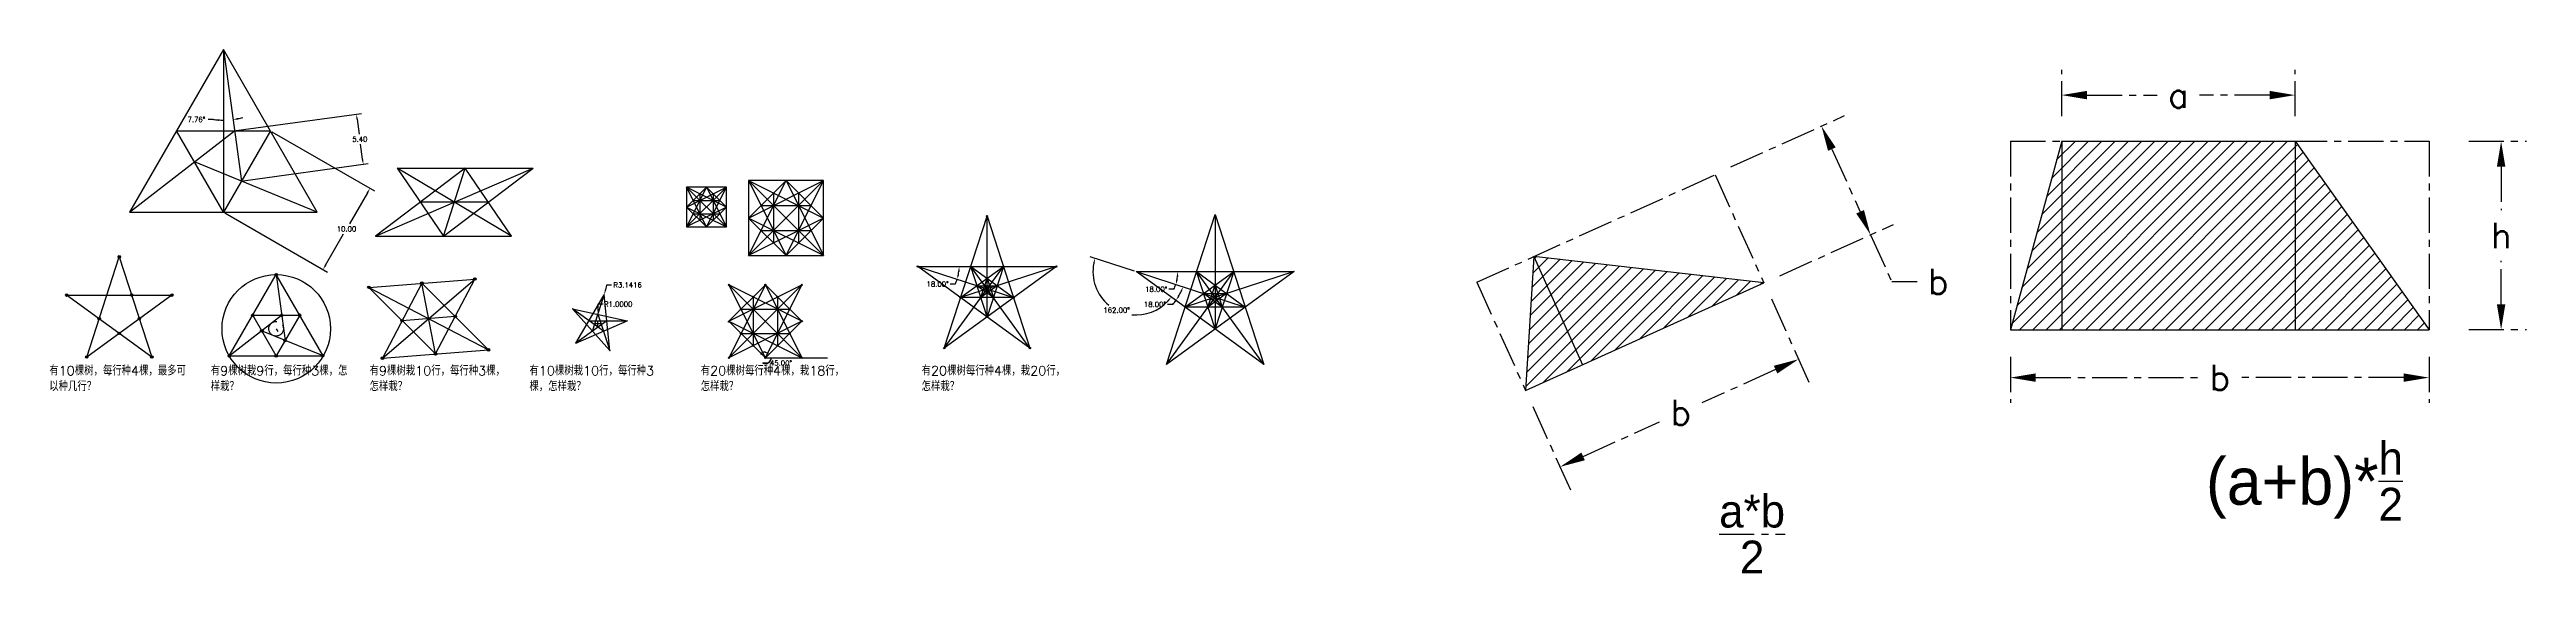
# Model space of a CAD drawing. Header units: inches. Extents: x -2 to 262, y 4 to 60.
import ezdxf

# ---------------------------------------------------------------- set-up
doc = ezdxf.new("R2010")
doc.units = ezdxf.units.IN
doc.header["$LTSCALE"] = 3
doc.header["$MEASUREMENT"] = 0
doc.header["$PDSIZE"] = -10
doc.linetypes.add('CENTER', pattern=[2, 1.25, -0.25, 0.25, -0.25])
doc.styles.get("Standard").update_dxf_attribs({"font": 'txt', "bigfont": 'gbcbig.shx'})
doc.dimstyles.get("Standard").update_dxf_attribs({"dimscale": 3, "dimtxt": 0.18, "dimasz": 0.18, "dimexe": 0.18, "dimexo": 0.0625, "dimgap": 0.09, "dimtad": 0, "dimtih": 1, "dimtoh": 1, "dimdec": 4, "dimzin": 0, "dimdsep": 46, "dimtxsty": 'Standard', "dimcen": 0.09, "dimazin": 0, "dimtfac": 1, "dimtdec": 4, "dimtofl": 0, "dimtmove": 0, "dimatfit": 3, "dimfxl": 1, "dimtolj": 1, "dimtzin": 0, "dimarcsym": 0})
doc.dimstyles.new('副本 (2) Standard', dxfattribs={"dimscale": 3, "dimtxt": 0.18, "dimasz": 0.18, "dimexe": 0.18, "dimexo": 0.0625, "dimgap": 0.09, "dimtad": 0, "dimtih": 1, "dimtoh": 1, "dimzin": 0, "dimdsep": 46, "dimtxsty": 'Standard', "dimcen": 0.09, "dimclrd": 1, "dimclre": 1, "dimazin": 0, "dimtfac": 1, "dimtofl": 0, "dimtmove": 0, "dimatfit": 3, "dimfxl": 1, "dimtolj": 1, "dimtzin": 0, "dimarcsym": 0})
doc.dimstyles.new('副本 Standard', dxfattribs={"dimscale": 15, "dimtxt": 0.18, "dimasz": 0.18, "dimexe": 0.18, "dimexo": 0.0625, "dimgap": 0.09, "dimtad": 0, "dimtih": 1, "dimtoh": 1, "dimdec": 4, "dimzin": 0, "dimdsep": 46, "dimtxsty": 'Standard', "dimcen": 0.09, "dimazin": 0, "dimtfac": 1, "dimtdec": 4, "dimtofl": 0, "dimtmove": 0, "dimatfit": 3, "dimfxl": 1, "dimtolj": 1, "dimtzin": 0, "dimarcsym": 0})

# ---------------------------------------------------------------- blocks, each defined once
blk = doc.blocks.new('*D1')
at = {"color": 0, "lineweight": -2}
blk.add_line((113.59, 36.06), (108.88, 37.59), dxfattribs=at)
for start, end in [(168.7213, 230.6932), (264.1303, 317.2787)]:
    blk.add_arc((113.77, 36), 4.61, start, end, dxfattribs=at)
at = {"color": 0}
for points in [[(109.17, 36.93), (109.34, 36.88), (109.39, 37.43)], [(117.08, 32.94), (117.22, 32.82), (117.5, 33.3)]]:
    blk.add_solid(points, dxfattribs=at)
at = {"layer": 'Defpoints', "color": 0}
for p in [(113.77, 36), (113.77, 36), (110.04, 33.3), (125.39, 32.23), (127.38, 26.12)]:
    blk.add_point(p, dxfattribs=at)
at = {"color": 0, "insert": (111.68, 31.9), "char_height": 0.54, "attachment_point": 5}
blk.add_mtext('\\A1;162.00°', dxfattribs=at)
blk = doc.blocks.new('*D2')
at = {"color": 0, "lineweight": -2}
blk.add_line((117.66, 32.51), (117.12, 32.51), dxfattribs=at)
for start, end in [(318.0852, 324), (329.9148, 336.0852)]:
    blk.add_arc((113.77, 36), 5.23, start, end, dxfattribs=at)
at = {"color": 0}
for points in [[(118.47, 33.91), (118.64, 33.85), (118.75, 34.39)], [(118.37, 33.33), (118.22, 33.43), (118, 32.93)]]:
    blk.add_solid(points, dxfattribs=at)
at = {"layer": 'Defpoints', "color": 0}
for p in [(113.77, 36), (113.77, 36), (118.55, 33.87), (125.39, 32.23), (127.38, 26.12)]:
    blk.add_point(p, dxfattribs=at)
at = {"color": 0, "insert": (115.77, 32.51), "char_height": 0.54, "attachment_point": 5}
blk.add_mtext('\\A1;18.00°', dxfattribs=at)
blk = doc.blocks.new('*D3')
at = {"color": 0, "lineweight": -2}
blk.add_line((117.79, 34.13), (117.25, 34.13), dxfattribs=at)
for start, end in [(335.0162, 342), (348.9838, 353.0162)]:
    blk.add_arc((113.77, 36), 4.43, start, end, dxfattribs=at)
at = {"color": 0}
for points in [[(118.21, 35.13), (118.03, 35.18), (117.99, 34.63)], [(118.08, 35.47), (118.26, 35.46), (118.2, 36)]]:
    blk.add_solid(points, dxfattribs=at)
at = {"layer": 'Defpoints', "color": 0}
for p in [(113.77, 36), (113.77, 36), (118.18, 35.54), (130.59, 36), (125.39, 32.23)]:
    blk.add_point(p, dxfattribs=at)
at = {"color": 0, "insert": (115.9, 34.13), "char_height": 0.54, "attachment_point": 5}
blk.add_mtext('\\A1;18.00°', dxfattribs=at)
blk = doc.blocks.new('*D4')
at = {"color": 0, "lineweight": -2}
blk.add_line((94.49, 34.68), (93.95, 34.68), dxfattribs=at)
for start, end in [(334.9858, 342), (349.0142, 352.9858)]:
    blk.add_arc((90.49, 36.55), 4.41, start, end, dxfattribs=at)
at = {"color": 0}
for points in [[(94.91, 35.69), (94.73, 35.73), (94.68, 35.19)], [(94.78, 36.02), (94.96, 36), (94.9, 36.55)]]:
    blk.add_solid(points, dxfattribs=at)
at = {"layer": 'Defpoints', "color": 0}
for p in [(90.49, 36.55), (90.49, 36.55), (94.88, 36.09), (105.27, 36.55), (100.7, 33.23)]:
    blk.add_point(p, dxfattribs=at)
at = {"color": 0, "insert": (92.6, 34.68), "char_height": 0.54, "attachment_point": 5}
blk.add_mtext('\\A1;18.00°', dxfattribs=at)
blk = doc.blocks.new('*D5')
at = {"color": 0, "lineweight": -2}
for p, q in [((56.94, 32.54), (56.4, 32.54)), ((56.4, 32.54), (56.4, 32)), ((56.13, 30.46), (56.67, 30.46)), ((56.4, 30.19), (56.4, 30.73))]:
    blk.add_line(p, q, dxfattribs=at)
at = {"color": 0}
blk.add_solid([(56.31, 32), (56.49, 32), (56.4, 31.46)], dxfattribs=at)
at = {"layer": 'Defpoints', "color": 0}
for p in [(56.4, 31.46), (56.4, 30.46)]:
    blk.add_point(p, dxfattribs=at)
at = {"color": 0, "insert": (58.56, 32.54), "char_height": 0.54, "attachment_point": 5}
blk.add_mtext('\\A1;R1.0000', dxfattribs=at)
blk = doc.blocks.new('*D6')
at = {"color": 0, "lineweight": -2}
for p, q in [((57.31, 34.58), (57.19, 34.06)), ((57.85, 34.58), (57.31, 34.58)), ((56.13, 30.46), (56.67, 30.46)), ((56.4, 30.19), (56.4, 30.73))]:
    blk.add_line(p, q, dxfattribs=at)
at = {"color": 0}
blk.add_solid([(57.11, 34.07), (57.28, 34.04), (57.08, 33.53)], dxfattribs=at)
at = {"layer": 'Defpoints', "color": 0}
for p in [(57.08, 33.53), (56.4, 30.46)]:
    blk.add_point(p, dxfattribs=at)
at = {"color": 0, "insert": (59.56, 34.58), "char_height": 0.54, "attachment_point": 5}
blk.add_mtext('\\A1;R3.1416', dxfattribs=at)
blk = doc.blocks.new('*D7')
at = {"color": 0, "lineweight": -2}
blk.add_line((73.93, 26.27), (74.47, 26.27), dxfattribs=at)
for start, end in [(96.2061, 147.4123), (240.4015, 0), (257.5877, 308.7939)]:
    blk.add_arc((74.24, 26.82), 0.625, start, end, dxfattribs=at)
at = {"color": 0}
for points in [[(74.2, 27.52), (74.14, 27.35), (74.68, 27.26)], [(74.55, 26.37), (74.71, 26.29), (74.86, 26.82)]]:
    blk.add_solid(points, dxfattribs=at)
at = {"layer": 'Defpoints', "color": 0}
for p in [(78.13, 30.71), (74.24, 26.82), (74.24, 26.82), (74.78, 27.13), (80.85, 26.82)]:
    blk.add_point(p, dxfattribs=at)
at = {"color": 0, "insert": (75.91, 26.27), "char_height": 0.54, "attachment_point": 5}
blk.add_mtext('\\A1;45.00°', dxfattribs=at)
blk = doc.blocks.new('*D8')
at = {"color": 0, "linetype": 'CENTER', "lineweight": -2}
for p, q in [((212.42, 52.56), (212.42, 57.52)), ((237.29, 52.56), (237.29, 57.52)), ((215.12, 54.82), (222.6, 54.82)), ((234.59, 54.82), (227.1, 54.82))]:
    blk.add_line(p, q, dxfattribs=at)
at = {"color": 0, "linetype": 'CENTER'}
for points in [[(215.12, 55.27), (215.12, 54.37), (212.42, 54.82)], [(234.59, 55.27), (234.59, 54.37), (237.29, 54.82)]]:
    blk.add_solid(points, dxfattribs=at)
at = {"layer": 'Defpoints', "color": 0, "linetype": 'CENTER'}
for p in [(237.29, 54.82), (212.42, 51.62), (237.29, 51.62)]:
    blk.add_point(p, dxfattribs=at)
at = {"color": 0, "linetype": 'CENTER', "insert": (224.85, 54.82), "char_height": 2.7, "attachment_point": 5}
blk.add_mtext('\\A1;a', dxfattribs=at)
blk = doc.blocks.new('*D9')
at = {"color": 0, "linetype": 'CENTER', "lineweight": -2}
for p, q in [((206.95, 26.91), (206.95, 22.01)), ((251.57, 26.91), (251.57, 22.01)), ((209.65, 24.71), (227.01, 24.71)), ((248.87, 24.71), (231.51, 24.71))]:
    blk.add_line(p, q, dxfattribs=at)
at = {"color": 0, "linetype": 'CENTER'}
for points in [[(209.65, 25.16), (209.65, 24.26), (206.95, 24.71)], [(248.87, 25.16), (248.87, 24.26), (251.57, 24.71)]]:
    blk.add_solid(points, dxfattribs=at)
at = {"layer": 'Defpoints', "color": 0, "linetype": 'CENTER'}
for p in [(206.95, 27.85), (251.57, 27.85), (251.57, 24.71)]:
    blk.add_point(p, dxfattribs=at)
at = {"color": 0, "linetype": 'CENTER', "insert": (229.26, 24.71), "char_height": 2.7, "attachment_point": 5}
blk.add_mtext('\\A1;b', dxfattribs=at)
blk = doc.blocks.new('*D10')
at = {"color": 0, "linetype": 'CENTER', "lineweight": -2}
for p, q in [((255.8, 49.9), (261.95, 49.9)), ((259.25, 47.2), (259.25, 42.56)), ((259.25, 32.52), (259.25, 37.16)), ((255.8, 29.82), (261.95, 29.82))]:
    blk.add_line(p, q, dxfattribs=at)
at = {"color": 0, "linetype": 'CENTER'}
for points in [[(258.8, 47.2), (259.7, 47.2), (259.25, 49.9)], [(258.8, 32.52), (259.7, 32.52), (259.25, 29.82)]]:
    blk.add_solid(points, dxfattribs=at)
at = {"layer": 'Defpoints', "color": 0, "linetype": 'CENTER'}
for p in [(254.87, 49.9), (254.87, 29.82), (259.25, 29.82)]:
    blk.add_point(p, dxfattribs=at)
at = {"color": 0, "linetype": 'CENTER', "insert": (259.25, 39.86), "char_height": 2.7, "attachment_point": 5}
blk.add_mtext('\\A1;h', dxfattribs=at)
blk = doc.blocks.new('*D11')
at = {"color": 0, "linetype": 'CENTER', "lineweight": -2}
for p, q in [((181.47, 33.1), (185.48, 24.2)), ((181.91, 25.56), (174.05, 22.01)), ((156.04, 21.63), (160.06, 12.74)), ((161.41, 16.31), (169.55, 19.98))]:
    blk.add_line(p, q, dxfattribs=at)
at = {"color": 0, "linetype": 'CENTER'}
for points in [[(181.73, 25.97), (182.1, 25.15), (184.37, 26.67)], [(161.22, 16.72), (161.59, 15.9), (158.95, 15.2)]]:
    blk.add_solid(points, dxfattribs=at)
at = {"layer": 'Defpoints', "color": 0, "linetype": 'CENTER'}
for p in [(181.08, 33.96), (184.37, 26.67), (155.66, 22.49)]:
    blk.add_point(p, dxfattribs=at)
at = {"color": 0, "linetype": 'CENTER', "insert": (171.8, 20.99), "char_height": 2.7, "attachment_point": 5}
blk.add_mtext('\\A1;b', dxfattribs=at)
blk = doc.blocks.new('*D12')
at = {"color": 0, "linetype": 'CENTER', "lineweight": -2}
for p, q in [((177.15, 47.16), (189.27, 52.63)), ((187.92, 49.06), (190.93, 42.39)), ((182.38, 35.57), (194.5, 41.04)), ((192.04, 39.93), (194.3, 34.94)), ((194.3, 34.94), (197, 34.94))]:
    blk.add_line(p, q, dxfattribs=at)
at = {"color": 0, "linetype": 'CENTER'}
for points in [[(188.33, 49.25), (187.51, 48.88), (186.81, 51.52)], [(191.34, 42.57), (190.52, 42.2), (192.04, 39.93)]]:
    blk.add_solid(points, dxfattribs=at)
at = {"layer": 'Defpoints', "color": 0, "linetype": 'CENTER'}
for p in [(176.29, 46.77), (192.04, 39.93), (181.52, 35.18)]:
    blk.add_point(p, dxfattribs=at)
at = {"color": 0, "linetype": 'CENTER', "insert": (199.25, 34.94), "char_height": 2.7, "attachment_point": 5}
blk.add_mtext('\\A1;b', dxfattribs=at)
blk = doc.blocks.new('*D13')
at = {"color": 1, "lineweight": -2}
for p, q in [((21.64, 50.92), (32.57, 44.62)), ((16.64, 42.26), (27.57, 35.96)), ((31.83, 44.42), (29.91, 41.1)), ((27.37, 36.69), (29.29, 40.02))]:
    blk.add_line(p, q, dxfattribs=at)
at = {"color": 1}
for points in [[(31.75, 44.46), (31.91, 44.37), (32.1, 44.89)], [(27.29, 36.74), (27.45, 36.65), (27.1, 36.23)]]:
    blk.add_solid(points, dxfattribs=at)
at = {"layer": 'Defpoints', "color": 0}
for p in [(21.48, 51.02), (32.1, 44.89), (16.48, 42.36)]:
    blk.add_point(p, dxfattribs=at)
at = {"color": 0, "insert": (29.6, 40.56), "char_height": 0.54, "attachment_point": 5}
blk.add_mtext('\\A1;10.00', dxfattribs=at)
blk = doc.blocks.new('*D14')
at = {"color": 1, "lineweight": -2}
for p, q in [((17.84, 51.04), (31.18, 52.87)), ((30.72, 52.26), (30.94, 50.66)), ((31.31, 47.98), (31.09, 49.58)), ((18.58, 45.69), (31.92, 47.52))]:
    blk.add_line(p, q, dxfattribs=at)
at = {"color": 1}
for points in [[(30.81, 52.27), (30.63, 52.25), (30.65, 52.79)], [(31.4, 47.99), (31.22, 47.97), (31.38, 47.44)]]:
    blk.add_solid(points, dxfattribs=at)
at = {"layer": 'Defpoints', "color": 0}
for p in [(17.66, 51.02), (18.39, 45.67), (31.38, 47.44)]:
    blk.add_point(p, dxfattribs=at)
at = {"color": 0, "insert": (31.02, 50.12), "char_height": 0.54, "attachment_point": 5}
blk.add_mtext('\\A1;5.40', dxfattribs=at)
blk = doc.blocks.new('*D18')
at = {"color": 0, "lineweight": -2}
blk.add_line((15.4, 52.22), (14.86, 52.22), dxfattribs=at)
for start, end in [(261.7788, 270), (261.7841, 265.892), (281.8666, 285.9746)]:
    blk.add_arc((16.48, 59.68), 7.53, start, end, dxfattribs=at)
at = {"color": 0}
for points in [[(15.94, 52.25), (15.94, 52.07), (16.48, 52.15)], [(18.04, 52.22), (18.01, 52.39), (17.5, 52.21)]]:
    blk.add_solid(points, dxfattribs=at)
at = {"layer": 'Defpoints', "color": 0}
for p in [(16.48, 59.68), (16.48, 59.68), (17.16, 52.18), (18.39, 45.66), (16.48, 42.36)]:
    blk.add_point(p, dxfattribs=at)
at = {"color": 0, "insert": (13.6, 52.22), "char_height": 0.54, "attachment_point": 5}
blk.add_mtext('\\A1;7.76°', dxfattribs=at)

msp = doc.modelspace()

# ---------------------------------------------------------------- hatches: boundary and pattern name
h = msp.add_hatch()
h.set_pattern_fill('ANSI31', color=1, scale=8, style=0)
h.set_pattern_definition([(45, (12.1741, 22.1565), (-0.7071068, 0.7071068), [])])
h.paths.add_polyline_path([(237.28613, 49.90478), (212.41958, 49.90478), (206.95246, 29.81595), (251.57117, 29.81595)])
for points in [[(97.80544, 41.91815, 1), (97.94684, 41.91815, 1)], [(5.51015, 37.58481, 1), (5.24437, 37.58481, 1)], [(22.24051, 35.69031, 1), (21.97473, 35.69031, 1)], [(32.11571, 34.32736, 1), (31.84993, 34.32736, 1)], [(37.76038, 34.77207, 1), (37.4946, 34.77207, 1)], [(43.40504, 35.21678, 1), (43.13926, 35.21678, 1)], [(70.27802, 34.59974, 1), (70.41942, 34.59974, 1)], [(74.16897, 34.59974, 1), (74.31037, 34.59974, 1)], [(78.05992, 34.59974, 1), (78.20132, 34.59974, 1)], [(90.416, 36.5494, 1), (90.5574, 36.5494, 1)], [(96.06103, 36.5494, 1), (96.20243, 36.5494, 1)], [(96.72734, 34.49872, 1), (96.86874, 34.49872, 1)], [(97.55094, 34.49872, 1), (97.69234, 34.49872, 1)], [(97.80544, 35.28201, 1), (97.94684, 35.28201, 1)], [(98.05995, 34.49872, 1), (98.20135, 34.49872, 1)], [(98.88355, 34.49872, 1), (99.02495, 34.49872, 1)], [(99.54986, 36.5494, 1), (99.69125, 36.5494, 1)], [(105.19489, 36.5494, 1), (105.33629, 36.5494, 1)], [(-0.1047, 33.50539, 1), (-0.37048, 33.50539, 1)], [(6.83563, 33.50539, 1), (6.56985, 33.50539, 1)], [(11.125, 33.50539, 1), (10.85922, 33.50539, 1)], [(53.62202, 32.04723, 1), (53.76342, 32.04723, 1)], [(57.00514, 33.52844, 1), (57.14654, 33.52844, 1)], [(71.57501, 32.00577, 1), (71.71641, 32.00577, 1)], [(72.87199, 33.30276, 1), (73.01339, 33.30276, 1)], [(72.87199, 32.00577, 1), (73.01339, 32.00577, 1)], [(75.46595, 33.30276, 1), (75.60735, 33.30276, 1)], [(75.46595, 32.00577, 1), (75.60735, 32.00577, 1)], [(76.76294, 32.00577, 1), (76.90434, 32.00577, 1)], [(94.98293, 33.23134, 1), (95.12432, 33.23134, 1)], [(97.13914, 33.23134, 1), (97.28054, 33.23134, 1)], [(97.39364, 34.01462, 1), (97.53504, 34.01462, 1)], [(97.80544, 33.71543, 1), (97.94684, 33.71543, 1)], [(98.21724, 34.01462, 1), (98.35864, 34.01462, 1)], [(98.47175, 33.23134, 1), (98.61315, 33.23134, 1)], [(100.62796, 33.23134, 1), (100.76936, 33.23134, 1)], [(3.36547, 30.98416, 1), (3.09968, 30.98416, 1)], [(5.51015, 29.42596, 1), (5.24437, 29.42596, 1)], [(7.65483, 30.98416, 1), (7.38905, 30.98416, 1)], [(19.74051, 31.36018, 1), (19.47473, 31.36018, 1)], [(20.70251, 29.69394, 1), (20.43673, 29.69394, 1)], [(22.8165, 31.36018, 1), (22.55072, 31.36018, 1)], [(24.74051, 31.36018, 1), (24.47473, 31.36018, 1)], [(35.66479, 30.77829, 1), (35.39901, 30.77829, 1)], [(38.48712, 31.00064, 1), (38.22134, 31.00064, 1)], [(41.30946, 31.22299, 1), (41.04368, 31.22299, 1)], [(55.38188, 30.76862, 1), (55.52328, 30.76862, 1)], [(55.74515, 29.65059, 1), (55.88655, 29.65059, 1)], [(56.33106, 31.45384, 1), (56.47246, 31.45384, 1)], [(56.91506, 29.6547, 1), (57.05646, 29.6547, 1)], [(57.28399, 30.76862, 1), (57.42539, 30.76862, 1)], [(59.45929, 30.76862, 1), (59.60069, 30.76862, 1)], [(70.30964, 30.67717, 1), (70.45104, 30.67717, 1)], [(71.57501, 29.41181, 1), (71.71641, 29.41181, 1)], [(72.87199, 29.41181, 1), (73.01339, 29.41181, 1)], [(75.46595, 29.41181, 1), (75.60735, 29.41181, 1)], [(76.76294, 29.41181, 1), (76.90434, 29.41181, 1)], [(78.05992, 30.70879, 1), (78.20132, 30.70879, 1)], [(97.80544, 31.18066, 1), (97.94684, 31.18066, 1)], [(2.03998, 26.90474, 1), (1.7742, 26.90474, 1)], [(8.98031, 26.90474, 1), (8.71453, 26.90474, 1)], [(17.24051, 27.03005, 1), (16.97473, 27.03005, 1)], [(22.24051, 27.03005, 1), (21.97473, 27.03005, 1)], [(23.17678, 28.65172, 1), (22.911, 28.65172, 1)], [(27.19982, 27.04663, 1), (26.93404, 27.04663, 1)], [(33.5692, 26.7845, 1), (33.30342, 26.7845, 1)], [(39.21387, 27.22921, 1), (38.94809, 27.22921, 1)], [(44.85854, 27.67391, 1), (44.59276, 27.67391, 1)], [(53.98529, 28.37198, 1), (54.12669, 28.37198, 1)], [(57.59292, 27.58175, 1), (57.73432, 27.58175, 1)], [(70.27802, 26.81784, 1), (70.41942, 26.81784, 1)], [(72.87199, 28.11483, 1), (73.01339, 28.11483, 1)], [(74.16897, 26.81784, 1), (74.31037, 26.81784, 1)], [(75.46595, 28.11483, 1), (75.60735, 28.11483, 1)], [(78.05992, 26.81784, 1), (78.20132, 26.81784, 1)], [(93.23851, 27.86259, 1), (93.37991, 27.86259, 1)], [(102.37237, 27.86259, 1), (102.51377, 27.86259, 1)]]:
    msp.add_hatch(color=256).paths.add_polyline_path(points)
h = msp.add_hatch()
h.set_pattern_fill('ANSI31', color=1, scale=8, style=0)
h.paths.add_polyline_path([(156.15586, 37.61644), (155.27407, 23.3428), (161.35638, 26.0861)])
h.paths.add_polyline_path([(180.6697, 34.79696), (156.15586, 37.61644), (161.35638, 26.0861)])

# ---------------------------------------------------------------- linework, layer by layer
at = {"color": 5}
for p, q in [((16.47888, 59.67825), (6.47888, 42.35774)), ((26.47888, 42.35774), (16.47888, 59.67825)), ((16.47888, 59.67825), (18.38818, 45.66475)), ((6.47888, 42.35774), (17.65644, 51.018)), ((16.47888, 42.35774), (11.47888, 51.018)), ((11.47888, 51.018), (21.47888, 51.018)), ((21.47888, 51.018), (16.47888, 42.35774)), ((26.47888, 42.35774), (13.39009, 47.70767)), ((6.47888, 42.35774), (26.47888, 42.35774)), ((66.55984, 43.59648), (69.38827, 43.59648)), ((67.26695, 44.30359), (67.26695, 41.47516)), ((68.68116, 44.30359), (68.68116, 41.47516)), ((66.55984, 42.18227), (69.38827, 42.18227)), ((93.30921, 27.86259), (97.87614, 41.91815)), ((97.87614, 41.91815), (102.44307, 27.86259)), ((70.34872, 30.70879), (78.13062, 34.59974)), ((78.13062, 30.70879), (70.34872, 34.59974)), ((74.23967, 26.81784), (70.34872, 34.59974)), ((74.23967, 34.59974), (70.34872, 26.81784)), ((74.23967, 26.81784), (78.13062, 34.59974)), ((74.23967, 34.59974), (78.13062, 26.81784)), ((90.4867, 36.5494), (105.26559, 36.5494)), ((102.44307, 27.86259), (90.4867, 36.5494)), ((105.26559, 36.5494), (93.30921, 27.86259)), ((78.13062, 30.70879), (70.34872, 26.81784)), ((70.34872, 30.70879), (78.13062, 26.81784))]:
    msp.add_line(p, q, dxfattribs=at)
at = {"color": 2}
for p, q in [((16.47888, 59.67825), (16.47888, 42.35774)), ((65.85274, 45.01069), (65.85274, 40.76805)), ((70.09538, 45.01069), (65.85274, 45.01069)), ((70.09538, 40.76805), (70.09538, 45.01069)), ((65.85274, 40.76805), (70.09538, 40.76805))]:
    msp.add_line(p, q, dxfattribs=at)
at = {"color": 1}
for p, q in [((212.41958, 49.90478), (206.95246, 29.81595)), ((212.41958, 49.90478), (237.28613, 49.90478)), ((212.41958, 49.90478), (212.41958, 29.81595)), ((237.28613, 49.90478), (251.57117, 29.81595)), ((237.28613, 49.90478), (237.28613, 29.81595)), ((66.55984, 43.59648), (67.26695, 44.30359)), ((69.38827, 43.59648), (68.68116, 44.30359)), ((67.26695, 41.47516), (66.55984, 42.18227)), ((68.68116, 41.47516), (69.38827, 42.18227)), ((156.15586, 37.61644), (155.27407, 23.3428)), ((180.6697, 34.79696), (156.15586, 37.61644)), ((156.15586, 37.61644), (161.35638, 26.0861)), ((155.27407, 23.3428), (180.6697, 34.79696)), ((206.95246, 29.81595), (251.57117, 29.81595))]:
    msp.add_line(p, q, dxfattribs=at)
at = {"color": 5, "linetype": 'CENTER'}
for p, q in [((206.95246, 49.90478), (206.95246, 29.81595)), ((206.95246, 49.90478), (251.57117, 49.90478)), ((251.57117, 49.90478), (251.57117, 29.81595)), ((150.07355, 34.87315), (175.46918, 46.3273)), ((175.46918, 46.3273), (180.6697, 34.79696)), ((150.07355, 34.87315), (155.27407, 23.3428)), ((22.09082, 29.9145), (22.2651, 29.62666))]:
    msp.add_line(p, q, dxfattribs=at)
for p, q in [((42.24593, 47.04521), (32.67777, 39.77804)), ((32.67777, 39.77804), (49.49124, 47.04521)), ((35.00062, 47.04521), (39.92308, 39.77804)), ((35.00062, 47.04521), (49.49124, 47.04521)), ((47.16839, 39.77804), (35.00062, 47.04521)), ((39.92308, 39.77804), (49.49124, 47.04521)), ((39.92308, 39.77804), (42.24593, 47.04521)), ((47.16839, 39.77804), (42.24593, 47.04521)), ((72.45144, 37.72125), (76.45144, 45.72125)), ((72.45144, 45.72125), (76.45144, 37.72125)), ((72.45144, 45.72125), (80.45144, 41.72125)), ((72.45144, 41.72125), (80.45144, 45.72125)), ((72.45144, 41.72125), (76.45144, 45.72125)), ((72.45144, 45.72125), (80.45144, 37.72125)), ((72.45144, 37.72125), (80.45144, 45.72125)), ((76.45144, 45.72125), (80.45144, 37.72125)), ((76.45144, 37.72125), (80.45144, 45.72125)), ((76.45144, 45.72125), (80.45144, 41.72125)), ((44.70716, 43.41163), (37.46185, 43.41163)), ((73.78477, 43.05459), (79.11811, 43.05459)), ((75.11811, 44.38792), (75.11811, 39.05459)), ((77.78477, 44.38792), (77.78477, 39.05459)), ((32.67777, 39.77804), (47.16839, 39.77804)), ((80.45144, 41.72125), (72.45144, 37.72125)), ((80.45144, 37.72125), (72.45144, 41.72125)), ((76.45144, 37.72125), (72.45144, 41.72125)), ((73.78477, 40.38792), (79.11811, 40.38792)), ((80.45144, 41.72125), (76.45144, 37.72125)), ((1.90709, 26.90474), (5.37726, 37.58481)), ((5.37726, 37.58481), (8.84742, 26.90474)), ((17.10762, 27.03005), (22.10762, 35.69031)), ((27.10762, 27.03005), (22.10762, 35.69031)), ((22.10762, 35.69031), (23.04389, 28.65172)), ((31.98282, 34.32736), (43.27215, 35.21678)), ((31.98282, 34.32736), (39.08098, 27.22921)), ((31.98282, 34.32736), (44.72565, 27.67391)), ((33.43631, 26.7845), (43.27215, 35.21678)), ((37.62749, 34.77207), (33.43631, 26.7845)), ((44.72565, 27.67391), (37.62749, 34.77207)), ((39.08098, 27.22921), (37.62749, 34.77207)), ((39.08098, 27.22921), (43.27215, 35.21678)), ((74.23967, 34.59974), (70.34872, 30.70879)), ((78.13062, 30.70879), (74.23967, 34.59974)), ((-0.23759, 33.50539), (10.99211, 33.50539)), ((8.84742, 26.90474), (-0.23759, 33.50539)), ((10.99211, 33.50539), (1.90709, 26.90474)), ((56.99142, 29.65059), (53.69272, 32.04723)), ((57.66362, 27.58175), (53.69272, 32.04723)), ((53.69272, 32.04723), (59.52999, 30.76862)), ((54.05599, 28.37198), (57.07584, 33.52844)), ((55.81585, 29.65059), (57.07584, 33.52844)), ((57.66362, 27.58175), (57.07584, 33.52844)), ((17.10762, 27.03005), (22.68361, 31.36018)), ((19.60762, 31.36018), (24.60762, 31.36018)), ((22.10762, 27.03005), (19.60762, 31.36018)), ((27.10762, 27.03005), (20.54886, 29.7024)), ((24.60762, 31.36018), (22.10762, 27.03005)), ((41.17657, 31.22299), (35.5319, 30.77829)), ((57.35469, 30.76862), (54.05599, 28.37198)), ((54.05599, 28.37198), (59.52999, 30.76862)), ((55.45258, 30.76862), (59.52999, 30.76862)), ((56.40363, 31.4596), (57.66362, 27.58175)), ((70.34872, 30.70879), (74.23967, 26.81784)), ((74.23967, 26.81784), (78.13062, 30.70879)), ((17.10762, 27.03005), (27.10762, 27.03005)), ((33.43631, 26.7845), (44.72565, 27.67391))]:
    msp.add_line(p, q)
at = {"color": 0}
for p, q in [((67.97406, 45.01069), (65.85274, 40.76805)), ((65.85274, 42.88937), (70.09538, 45.01069)), ((67.97406, 40.76805), (65.85274, 45.01069)), ((70.09538, 42.88937), (65.85274, 45.01069)), ((67.97406, 40.76805), (70.09538, 45.01069)), ((67.97406, 45.01069), (70.09538, 40.76805)), ((70.09538, 42.88937), (65.85274, 40.76805)), ((65.85274, 42.88937), (70.09538, 40.76805)), ((96.79804, 34.49872), (98.95425, 34.49872)), ((98.54245, 33.23134), (96.79804, 34.49872)), ((97.20984, 33.23134), (97.87614, 35.28201)), ((98.95425, 34.49872), (97.20984, 33.23134)), ((97.87614, 35.28201), (98.54245, 33.23134))]:
    msp.add_line(p, q, dxfattribs=at)
at = {"color": 6}
for p, q in [((65.85274, 45.01069), (70.09538, 40.76805)), ((65.85274, 40.76805), (70.09538, 45.01069)), ((95.05363, 33.23134), (99.62055, 36.5494)), ((97.87614, 31.18066), (96.13173, 36.5494)), ((96.13173, 36.5494), (100.69866, 33.23134)), ((99.62055, 36.5494), (97.87614, 31.18066)), ((71.64571, 32.00577), (76.83364, 32.00577)), ((72.94269, 33.30276), (72.94269, 28.11483)), ((75.53665, 33.30276), (75.53665, 28.11483)), ((100.69866, 33.23134), (95.05363, 33.23134)), ((71.64571, 29.41181), (76.83364, 29.41181))]:
    msp.add_line(p, q, dxfattribs=at)
at = {"color": 3}
for p, q in [((67.26695, 44.30359), (67.97406, 45.01069)), ((68.68116, 44.30359), (67.97406, 45.01069)), ((65.85274, 42.88937), (66.55984, 43.59648)), ((66.55984, 42.18227), (65.85274, 42.88937)), ((70.09538, 42.88937), (69.38827, 43.59648)), ((69.38827, 42.18227), (70.09538, 42.88937)), ((67.97406, 40.76805), (67.26695, 41.47516)), ((67.97406, 40.76805), (68.68116, 41.47516)), ((97.87614, 31.18066), (97.87614, 41.91815)), ((116.98222, 26.11637), (122.17981, 42.11289)), ((122.17981, 42.11289), (127.37739, 26.11637)), ((122.17981, 42.11289), (122.17981, 29.89264)), ((70.34872, 34.59974), (78.13062, 26.81784)), ((70.34872, 26.81784), (78.13062, 34.59974)), ((90.4867, 36.5494), (100.69866, 33.23134)), ((93.30921, 27.86259), (99.62055, 36.5494)), ((105.26559, 36.5494), (95.05363, 33.23134)), ((102.44307, 27.86259), (96.13173, 36.5494)), ((113.76994, 36.00276), (130.58967, 36.00276)), ((127.37739, 26.11637), (113.76994, 36.00276)), ((113.76994, 36.00276), (125.39209, 32.2265)), ((130.58967, 36.00276), (116.98222, 26.11637)), ((116.98222, 26.11637), (124.16511, 36.00276)), ((118.96752, 32.2265), (124.16511, 36.00276)), ((130.58967, 36.00276), (118.96752, 32.2265)), ((122.17981, 29.89264), (120.19451, 36.00276)), ((120.19451, 36.00276), (125.39209, 32.2265)), ((127.37739, 26.11637), (120.19451, 36.00276)), ((121.42149, 32.2265), (122.17981, 34.56036)), ((124.16511, 36.00276), (122.17981, 29.89264)), ((122.17981, 34.56036), (122.93812, 32.2265)), ((125.39209, 32.2265), (118.96752, 32.2265)), ((120.95282, 33.6689), (123.40679, 33.6689)), ((122.93812, 32.2265), (120.95282, 33.6689)), ((123.40679, 33.6689), (121.42149, 32.2265)), ((74.23967, 26.81784), (80.84846, 26.81784))]:
    msp.add_line(p, q, dxfattribs=at)
at = {"color": 2}
msp.add_lwpolyline([(72.45144, 45.72125), (72.45144, 37.72125), (80.45144, 37.72125), (80.45144, 45.72125)], close=True, dxfattribs=at)
for centre, radius in [((97.87614, 41.91815), 0.0707), ((5.37726, 37.58481), 0.13289), ((22.10762, 29.90989), 5.78042), ((22.10762, 35.69031), 0.13289), ((31.98282, 34.32736), 0.13289), ((37.62749, 34.77207), 0.13289), ((43.27215, 35.21678), 0.13289), ((70.34872, 34.59974), 0.0707), ((74.23967, 34.59974), 0.0707), ((78.13062, 34.59974), 0.0707), ((90.4867, 36.5494), 0.0707), ((96.13173, 36.5494), 0.0707), ((96.79804, 34.49872), 0.0707), ((97.62164, 34.49872), 0.0707), ((97.87614, 35.28201), 0.0707), ((98.13065, 34.49872), 0.0707), ((98.95425, 34.49872), 0.0707), ((99.62055, 36.5494), 0.0707), ((105.26559, 36.5494), 0.0707), ((-0.23759, 33.50539), 0.13289), ((6.70274, 33.50539), 0.13289), ((10.99211, 33.50539), 0.13289), ((71.64571, 32.00577), 0.0707), ((72.94269, 33.30276), 0.0707), ((72.94269, 32.00577), 0.0707), ((75.53665, 33.30276), 0.0707), ((75.53665, 32.00577), 0.0707), ((76.83364, 32.00577), 0.0707), ((95.05363, 33.23134), 0.0707), ((97.20984, 33.23134), 0.0707), ((97.46434, 34.01462), 0.0707), ((97.87614, 33.71543), 0.0707), ((98.28794, 34.01462), 0.0707), ((98.54245, 33.23134), 0.0707), ((100.69866, 33.23134), 0.0707), ((3.23258, 30.98416), 0.13289), ((5.37726, 29.42596), 0.13289), ((7.52194, 30.98416), 0.13289), ((19.60762, 31.36018), 0.13289), ((20.56962, 29.69394), 0.13289), ((22.68361, 31.36018), 0.13289), ((24.60762, 31.36018), 0.13289), ((35.5319, 30.77829), 0.13289), ((38.35423, 31.00064), 0.13289), ((41.17657, 31.22299), 0.13289), ((70.38034, 30.67717), 0.0707), ((71.64571, 29.41181), 0.0707), ((72.94269, 29.41181), 0.0707), ((75.53665, 29.41181), 0.0707), ((76.83364, 29.41181), 0.0707), ((78.13062, 30.70879), 0.0707), ((97.87614, 31.18066), 0.0707), ((1.90709, 26.90474), 0.13289), ((8.84742, 26.90474), 0.13289), ((17.10762, 27.03005), 0.13289), ((22.10762, 27.03005), 0.13289), ((23.04389, 28.65172), 0.13289), ((27.06693, 27.04663), 0.13289), ((33.43631, 26.7845), 0.13289), ((39.08098, 27.22921), 0.13289), ((44.72565, 27.67391), 0.13289), ((70.34872, 26.81784), 0.0707), ((72.94269, 28.11483), 0.0707), ((74.23967, 26.81784), 0.0707), ((75.53665, 28.11483), 0.0707), ((78.13062, 26.81784), 0.0707), ((93.30921, 27.86259), 0.0707), ((102.44307, 27.86259), 0.0707)]:
    msp.add_circle(centre, radius)
at = {"color": 5, "linetype": 'CENTER'}
msp.add_circle((22.09082, 29.9145), 0.77824, dxfattribs=at)
msp.add_point((38.35423, 31.00064))

# ---------------------------------------------------------------- texts
at = {"char_height": 1, "attachment_point": 1}
for s, insert, width in [('有10棵树，每行种4棵，最多可以种几行？', (-2.08408, 25.94571), 14.6783046), ('有9棵树栽9行，每行种3棵，怎样栽？', (15.12466, 25.94571), 14.6783046), ('有9棵树栽10行，每行种3棵，怎样栽？', (32.05618, 25.94571), 14.6783046), ('有10棵树栽10行，每行种3棵，怎样栽？', (49.096, 25.94571), 14.6783046), ('有20棵树每行种4棵，栽18行，怎样栽？', (67.35113, 25.94571), 15.5444644), ('有20棵树每行种4棵，栽20行，怎样栽？', (90.89658, 25.94571), 15.5444644)]:
    msp.add_mtext(s, dxfattribs=dict(at, insert=insert, width=width))
at = {"color": 5, "linetype": 'CENTER', "char_height": 5, "width": 29.2597492, "attachment_point": 1}
for s, insert in [('\\A1;{\\fVani|b0|i0|c0|p34;(a+b)*\\H0.7x;\\Sh/2;}', (227.78808, 17.86433)), ('\\A1;{\\fVani|b0|i0|c0|p34;\\H0.7x;\\Sa*b/2;}', (175.90248, 12.23419))]:
    msp.add_mtext(s, dxfattribs=dict(at, insert=insert))

# ---------------------------------------------------------------- dimensions: what is measured, and where the dimension line sits
at = {"color": 5}
dim = msp.add_angular_dim_2l(base=(17.15802, 52.17568), line1=((16.47888, 59.67825), (18.38818, 45.66475)), line2=((16.47888, 59.67825), (16.47888, 42.35774)), dimstyle='Standard', dxfattribs=at)
dim.commit()
dim.dimension.update_dxf_attribs({"geometry": '*D18', "text_midpoint": (13.60165, 52.22242)})
at = {"color": 5, "linetype": 'CENTER'}
for p1, p2, distance, text, picture, middle in [((212.41958, 51.62464), (237.28613, 51.62464), 3.19961, 'a', '*D8', (224.85285, 54.82425)), ((206.95246, 27.8504), (251.57117, 27.8504), -3.14333, 'b', '*D9', (229.26182, 24.70707))]:
    dim = msp.add_aligned_dim(p1=p1, p2=p2, distance=distance, text=text, dimstyle='副本 Standard', dxfattribs=at)
    dim.commit()
    dim.dimension.update_dxf_attribs({"geometry": picture, "text_midpoint": middle})
at = {"color": 5}
for p1, p2, distance, picture, middle in [((17.65895, 51.01697), (18.39009, 45.66807), 13.1117, '*D14', (31.01542, 50.11824)), ((16.47888, 42.35774), (21.47888, 51.018), -12.26455, '*D13', (29.60028, 40.5556))]:
    dim = msp.add_aligned_dim(p1=p1, p2=p2, distance=distance, dimstyle='副本 (2) Standard', dxfattribs=at)
    dim.commit()
    dim.dimension.update_dxf_attribs({"geometry": picture, "text_midpoint": middle})
at = {"color": 5, "linetype": 'CENTER'}
for base, p1, p2, angle, text, picture, middle in [((192.04206, 39.92877), (176.29295, 46.77486), (181.52429, 35.1824), 294.2882926, 'b', '*D12', (199.24513, 34.93605)), ((259.25323, 29.81595), (254.86729, 49.90478), (254.86729, 29.81595), 270, 'h', '*D10', (259.25323, 39.86036)), ((184.37181, 26.66587), (155.65952, 22.4882), (181.08367, 33.95581), 24.2778292, 'b', '*D11', (171.79739, 20.99416))]:
    dim = msp.add_linear_dim(base=base, p1=p1, p2=p2, angle=angle, text=text, dimstyle='副本 Standard', dxfattribs=at)
    dim.commit()
    dim.dimension.update_dxf_attribs({"geometry": picture, "text_midpoint": middle, "dimtype": 161})
at = {"color": 3}
for base, line1, line2, picture, middle in [((110.04371, 33.2955), ((127.37739, 26.11637), (113.76994, 36.00276)), ((113.76994, 36.00276), (125.39209, 32.2265)), '*D1', (111.67892, 31.8989)), ((94.87628, 36.08804), ((90.4867, 36.5494), (100.69866, 33.23134)), ((90.4867, 36.5494), (105.26559, 36.5494)), '*D4', (92.59646, 34.68307)), ((118.55074, 33.87421), ((127.37739, 26.11637), (113.76994, 36.00276)), ((113.76994, 36.00276), (125.39209, 32.2265)), '*D2', (115.7742, 32.50683)), ((118.17859, 35.5394), ((113.76994, 36.00276), (125.39209, 32.2265)), ((113.76994, 36.00276), (130.58967, 36.00276)), '*D3', (115.89807, 34.13046)), ((74.78077, 27.13025), ((74.23967, 26.81784), (78.13062, 30.70879)), ((74.23967, 26.81784), (80.84846, 26.81784)), '*D7', (75.91107, 26.27457))]:
    dim = msp.add_angular_dim_2l(base=base, line1=line1, line2=line2, dimstyle='Standard', dxfattribs=at)
    dim.commit()
    dim.dimension.update_dxf_attribs({"geometry": picture, "text_midpoint": middle})
at = {"color": 5}
for mpoint, picture, middle in [((57.07742, 33.52809), '*D6', (59.55905, 34.58296)), ((56.40363, 31.4596), '*D5', (58.56363, 32.5396))]:
    dim = msp.add_radius_dim(center=(56.40363, 30.4596), mpoint=mpoint, dimstyle='Standard', dxfattribs=at)
    dim.commit()
    dim.dimension.update_dxf_attribs({"geometry": picture, "text_midpoint": middle})

doc.saveas('drawing.dxf')
